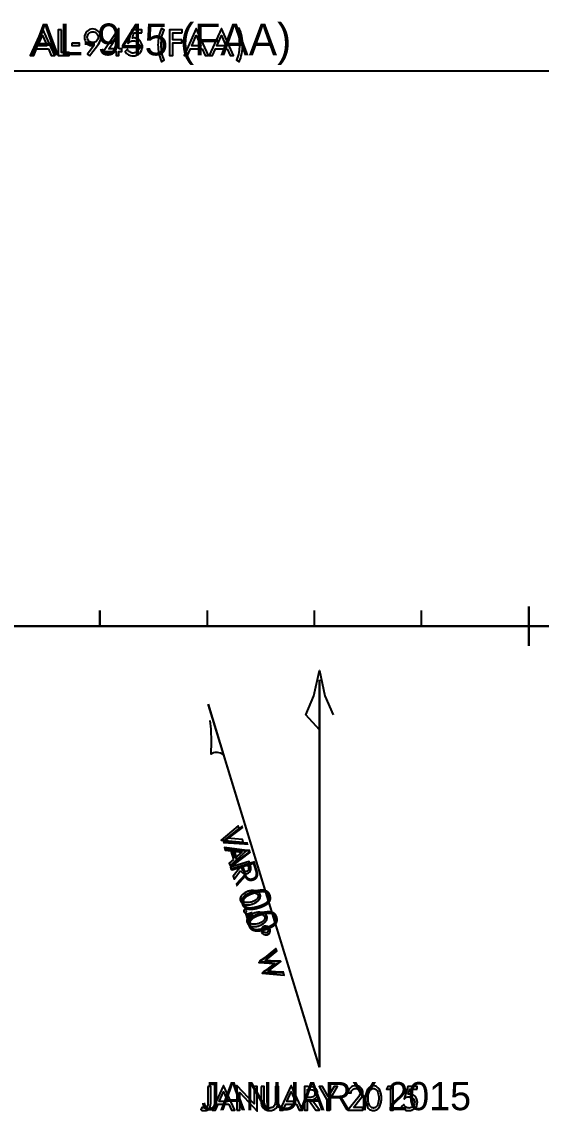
# Model space of a CAD drawing. Extents: x 0.08 to 5.7, y 0.31 to 7.95.
# Drawn here: x 2.402 to 3.702, y 5.017 to 7.747 of the extents above; entities that cross this region are included whole.
import ezdxf

# ---------------------------------------------------------------- set-up
doc = ezdxf.new("R2010")
doc.units = 0
doc.layers.get('0').update_dxf_attribs({"linetype": 'CONTINUOUS'})

msp = doc.modelspace()

# ---------------------------------------------------------------- linework, layer by layer
at = {"color": 0}
for points in [[(2.46892, 7.68001), (2.47613, 7.66347), (2.48469, 7.66347), (2.45404, 7.73058), (2.42333, 7.66347), (2.43197, 7.66347), (2.43929, 7.68001), (2.46892, 7.68001)], [(2.50151, 7.72721), (2.49322, 7.72721), (2.49322, 7.66347), (2.521, 7.66347), (2.521, 7.67057), (2.50151, 7.67057), (2.50151, 7.72721)], [(2.5721, 7.66222), (2.59392, 7.69179), (2.5964, 7.69569), (2.59847, 7.69987), (2.59928, 7.7021), (2.59987, 7.70432), (2.60026, 7.70665), (2.60042, 7.70904), (2.59999, 7.71322), (2.59874, 7.71707), (2.59668, 7.72054), (2.59418, 7.72364), (2.5911, 7.72613), (2.58751, 7.72792), (2.58376, 7.72917), (2.57958, 7.7296), (2.57542, 7.72917), (2.5715, 7.72792), (2.56803, 7.72597), (2.565, 7.72347), (2.5625, 7.72026), (2.56054, 7.71669), (2.55946, 7.71263), (2.55903, 7.70833), (2.55946, 7.70458), (2.56044, 7.70085), (2.56196, 7.69749), (2.56401, 7.69444), (2.56668, 7.69194), (2.56972, 7.68989), (2.57319, 7.68858), (2.5771, 7.68821), (2.58029, 7.68847), (2.58333, 7.68946), (2.5835, 7.68929), (2.5664, 7.66683), (2.5721, 7.66222)], [(2.6454, 7.68001), (2.6454, 7.73042), (2.60667, 7.6729), (2.63835, 7.6729), (2.63835, 7.66347), (2.6454, 7.66347), (2.6454, 7.6729), (2.65278, 7.6729), (2.65278, 7.68001), (2.6454, 7.68001)], [(2.70264, 7.72017), (2.70264, 7.72721), (2.67751, 7.72721), (2.66764, 7.69444), (2.66917, 7.69444), (2.67156, 7.69683), (2.67443, 7.69846), (2.67779, 7.69971), (2.6811, 7.69997), (2.68419, 7.69971), (2.68696, 7.69889), (2.68956, 7.69737), (2.69179, 7.69553), (2.69374, 7.69336), (2.69515, 7.69069), (2.69613, 7.68793), (2.6964, 7.685), (2.69613, 7.68181), (2.69526, 7.67888), (2.69374, 7.67626), (2.69194, 7.67389), (2.68972, 7.6721), (2.68707, 7.67057), (2.68419, 7.6696), (2.68099, 7.66932), (2.67876, 7.66943), (2.67665, 7.66997), (2.67443, 7.67085), (2.67253, 7.6721), (2.67057, 7.67344), (2.66906, 7.67503), (2.66764, 7.67681), (2.66683, 7.67876), (2.66081, 7.67318), (2.66237, 7.67068), (2.66428, 7.66862), (2.6665, 7.66667), (2.66906, 7.66515), (2.67165, 7.6639), (2.67443, 7.66303), (2.67736, 7.66249), (2.68039, 7.66222), (2.68278, 7.66237), (2.68511, 7.66265), (2.68733, 7.66319), (2.68956, 7.6639), (2.69347, 7.66585), (2.69694, 7.66846), (2.69971, 7.67165), (2.70182, 7.67557), (2.70247, 7.67763), (2.70307, 7.67985), (2.70335, 7.68224), (2.70344, 7.68474), (2.70318, 7.68901), (2.7021, 7.69319), (2.70042, 7.69694), (2.69819, 7.70031), (2.69526, 7.70307), (2.69179, 7.70529), (2.69, 7.70611), (2.68793, 7.70665), (2.68582, 7.70692), (2.68349, 7.70708), (2.67904, 7.70682), (2.68306, 7.72017), (2.70264, 7.72017)], [(2.75239, 7.73193), (2.75017, 7.72721), (2.74821, 7.72239), (2.74653, 7.71707), (2.74528, 7.71164), (2.74431, 7.70611), (2.7436, 7.70057), (2.74322, 7.69515), (2.74306, 7.68989), (2.74322, 7.68457), (2.7436, 7.67904), (2.74431, 7.67361), (2.74528, 7.66792), (2.74653, 7.66249), (2.74821, 7.65707), (2.75017, 7.65196), (2.75239, 7.64725), (2.75874, 7.65181), (2.75678, 7.65625), (2.75526, 7.66081), (2.75401, 7.66558), (2.75304, 7.67042), (2.75222, 7.67529), (2.75179, 7.68012), (2.75142, 7.685), (2.75142, 7.68989), (2.75142, 7.69461), (2.75179, 7.69933), (2.75222, 7.70432), (2.75304, 7.70915), (2.75401, 7.71386), (2.75526, 7.71858), (2.75678, 7.72304), (2.75874, 7.72721), (2.75239, 7.73193)], [(2.8035, 7.72017), (2.8035, 7.72721), (2.77208, 7.72721), (2.77208, 7.66347), (2.78043, 7.66347), (2.78043, 7.69526), (2.80263, 7.69526), (2.80263, 7.70236), (2.78043, 7.70236), (2.78043, 7.72017), (2.8035, 7.72017)], [(2.85374, 7.68001), (2.86111, 7.66347), (2.86974, 7.66347), (2.83903, 7.73058), (2.80832, 7.66347), (2.81694, 7.66347), (2.82433, 7.68001), (2.85374, 7.68001)], [(2.9165, 7.68001), (2.92389, 7.66347), (2.93251, 7.66347), (2.90181, 7.73058), (2.8711, 7.66347), (2.87972, 7.66347), (2.8871, 7.68001), (2.9165, 7.68001)], [(2.93956, 7.72721), (2.9414, 7.72304), (2.94303, 7.71858), (2.94428, 7.71386), (2.94526, 7.70915), (2.94596, 7.70432), (2.9465, 7.69933), (2.94683, 7.69461), (2.94694, 7.68989), (2.94683, 7.685), (2.9465, 7.68012), (2.94596, 7.67529), (2.94526, 7.67042), (2.94428, 7.66558), (2.94303, 7.66081), (2.9414, 7.65625), (2.93956, 7.65181), (2.94586, 7.64725), (2.94819, 7.65196), (2.95014, 7.65707), (2.95167, 7.66249), (2.95307, 7.66792), (2.95404, 7.67361), (2.95458, 7.67904), (2.95503, 7.68457), (2.95514, 7.68989), (2.95503, 7.69515), (2.95458, 7.70057), (2.95404, 7.70611), (2.95307, 7.71164), (2.95167, 7.71707), (2.95014, 7.72239), (2.94819, 7.72721), (2.94586, 7.73193), (2.93956, 7.72721)], [(2.46556, 7.68707), (2.44265, 7.68707), (2.45404, 7.71289), (2.46556, 7.68707)], [(2.57969, 7.69526), (2.57721, 7.69553), (2.57471, 7.6964), (2.57249, 7.69749), (2.57042, 7.69917), (2.56862, 7.70122), (2.56739, 7.70344), (2.5664, 7.70611), (2.56614, 7.70888), (2.5664, 7.71164), (2.56722, 7.71419), (2.56862, 7.71636), (2.57026, 7.71847), (2.57237, 7.72017), (2.57471, 7.7214), (2.57736, 7.72222), (2.58029, 7.7225), (2.58279, 7.72222), (2.58512, 7.7214), (2.58735, 7.72), (2.58931, 7.71832), (2.59099, 7.71625), (2.59224, 7.71386), (2.59304, 7.71153), (2.59332, 7.70888), (2.59304, 7.70628), (2.59233, 7.70378), (2.5911, 7.70156), (2.58957, 7.69943), (2.58763, 7.69775), (2.58529, 7.6964), (2.58263, 7.69553), (2.57969, 7.69526)], [(2.63835, 7.68001), (2.62011, 7.68001), (2.63818, 7.70638), (2.63835, 7.70638), (2.63835, 7.68001)], [(2.85042, 7.68707), (2.82764, 7.68707), (2.83903, 7.71289), (2.85042, 7.68707)], [(2.91336, 7.68707), (2.8904, 7.68707), (2.90181, 7.71289), (2.91336, 7.68707)], [(2.52778, 7.69417), (2.52778, 7.68821), (2.54665, 7.68821), (2.54665, 7.69417), (2.52778, 7.69417)], [(3.14735, 5.97667), (3.11333, 6.01361), (3.13336, 6.06168), (3.14735, 6.12457), (3.16043, 6.06168), (3.18138, 6.01361)], [(2.86849, 6.04058), (2.9075, 5.91363), (2.89947, 5.91764), (2.89253, 5.9196), (2.88542, 5.9196), (2.88249, 5.91862), (2.87642, 5.91569), (2.8775, 5.94667), (2.87642, 5.97765), (2.87349, 5.99957)], [(2.94613, 5.72987), (2.94417, 5.73628), (2.90126, 5.70068), (2.95665, 5.69553), (2.95469, 5.70193), (2.91596, 5.70529), (2.94613, 5.72987)], [(2.93197, 5.65224), (2.92156, 5.64307), (2.92344, 5.63667), (2.96582, 5.67443), (2.90956, 5.68197), (2.91151, 5.67557), (2.92529, 5.67389), (2.93197, 5.65224)], [(2.93653, 5.65625), (2.93126, 5.67307), (2.9529, 5.67057), (2.93653, 5.65625)], [(2.94988, 5.62418), (2.95111, 5.62181), (2.95281, 5.62001), (2.95469, 5.61849), (2.95682, 5.61735), (2.95915, 5.61664), (2.96153, 5.61637), (2.96403, 5.61654), (2.96636, 5.61708), (2.96957, 5.61833), (2.97222, 5.62044), (2.97428, 5.62321), (2.97553, 5.62625), (2.97586, 5.62972), (2.97553, 5.63303), (2.97487, 5.6365), (2.9739, 5.63971), (2.97151, 5.64708), (2.92469, 5.63276), (2.92654, 5.62668), (2.9465, 5.63276), (2.94721, 5.63026), (2.93164, 5.61003), (2.93375, 5.60308), (2.94988, 5.62418)], [(2.96821, 5.63943), (2.96875, 5.63781), (2.96929, 5.63558), (2.96983, 5.63319), (2.97017, 5.63086), (2.97, 5.62864), (2.96957, 5.62651), (2.96847, 5.62472), (2.96696, 5.62321), (2.96457, 5.62224), (2.96208, 5.62169), (2.95985, 5.62196), (2.95806, 5.62278), (2.95637, 5.62418), (2.95514, 5.62582), (2.95404, 5.62793), (2.95307, 5.63015), (2.95236, 5.63249), (2.95167, 5.63433), (2.96821, 5.63943)], [(2.94943, 5.54889), (2.95031, 5.54682), (2.95139, 5.54486), (2.95281, 5.54335), (2.95432, 5.5421), (2.95594, 5.54096), (2.9579, 5.54015), (2.95985, 5.53944), (2.96197, 5.53901), (2.96636, 5.53863), (2.97081, 5.53874), (2.97304, 5.53901), (2.97515, 5.53944), (2.97711, 5.53988), (2.979, 5.54042), (2.98085, 5.54096), (2.98281, 5.54183), (2.98486, 5.54264), (2.98682, 5.54362), (2.99056, 5.54596), (2.99403, 5.54878), (2.99556, 5.5504), (2.99681, 5.55208), (2.99794, 5.55376), (2.99875, 5.55572), (2.99929, 5.55761), (2.99957, 5.55974), (2.99946, 5.56179), (2.99903, 5.56401), (2.99804, 5.56625), (2.99707, 5.56803), (2.99571, 5.56961), (2.99414, 5.57096), (2.99235, 5.57194), (2.9904, 5.57292), (2.9885, 5.57346), (2.98628, 5.574), (2.98193, 5.57433), (2.97738, 5.57417), (2.97515, 5.57389), (2.97304, 5.57346), (2.97114, 5.57308), (2.96918, 5.57249), (2.96733, 5.57194), (2.96544, 5.57113), (2.96349, 5.57026), (2.96153, 5.56928), (2.95763, 5.56694), (2.95432, 5.56418), (2.95281, 5.5625), (2.95156, 5.56082), (2.95042, 5.55919), (2.9496, 5.55724), (2.949, 5.55528), (2.94889, 5.55317), (2.949, 5.55111), (2.94943, 5.54889)], [(2.99376, 5.5625), (2.99403, 5.56099), (2.99403, 5.55946), (2.99376, 5.55794), (2.99322, 5.55653), (2.99154, 5.55387), (2.98904, 5.55165), (2.98628, 5.54958), (2.98318, 5.5479), (2.98014, 5.54656), (2.97749, 5.54557), (2.97472, 5.54486), (2.97151, 5.54432), (2.96804, 5.54406), (2.96457, 5.54417), (2.96126, 5.54471), (2.9585, 5.54585), (2.95725, 5.54665), (2.95611, 5.54779), (2.95529, 5.54904), (2.95469, 5.5504), (2.95432, 5.55208), (2.95432, 5.5536), (2.95458, 5.55501), (2.95514, 5.55637), (2.95692, 5.55903), (2.95931, 5.56142), (2.96208, 5.56332), (2.96511, 5.565), (2.96821, 5.5664), (2.97081, 5.56739), (2.97364, 5.56803), (2.97678, 5.56863), (2.98025, 5.5689), (2.98372, 5.5689), (2.98708, 5.56819), (2.99001, 5.56706), (2.99126, 5.56625), (2.99224, 5.56515), (2.99322, 5.56392), (2.99376, 5.5625)], [(2.96474, 5.52403), (2.96403, 5.52528), (2.96289, 5.5261), (2.96153, 5.52653), (2.96012, 5.52636), (2.95888, 5.52572), (2.95806, 5.52458), (2.95763, 5.52333), (2.95779, 5.52181), (2.9585, 5.52056), (2.95958, 5.51975), (2.96083, 5.51932), (2.96224, 5.51942), (2.96349, 5.52013), (2.96446, 5.52126), (2.96485, 5.52251), (2.96474, 5.52403)], [(2.9661, 5.49457), (2.96696, 5.49251), (2.96804, 5.49067), (2.96929, 5.48915), (2.97097, 5.48779), (2.97265, 5.48665), (2.97461, 5.48583), (2.97651, 5.48529), (2.97862, 5.48469), (2.98307, 5.48432), (2.98753, 5.4846), (2.98975, 5.48469), (2.99181, 5.48514), (2.99376, 5.48557), (2.99571, 5.48611), (2.9975, 5.48682), (2.99946, 5.48753), (3.00142, 5.48833), (3.00347, 5.48942), (3.00722, 5.49181), (3.01069, 5.49457), (3.01221, 5.4961), (3.01346, 5.49778), (3.0146, 5.49957), (3.0154, 5.50142), (3.01594, 5.50347), (3.01628, 5.50543), (3.01611, 5.50765), (3.01557, 5.50987), (3.01471, 5.51193), (3.01361, 5.51372), (3.01238, 5.5154), (3.01069, 5.51665), (3.009, 5.51779), (3.00711, 5.51861), (3.00515, 5.51932), (3.00293, 5.51975), (2.99849, 5.52013), (2.99403, 5.51986), (2.99181, 5.51958), (2.98975, 5.51932), (2.98762, 5.51878), (2.98583, 5.51833), (2.98389, 5.51764), (2.9821, 5.51693), (2.97999, 5.51594), (2.97808, 5.51497), (2.97428, 5.51264), (2.97097, 5.50987), (2.96946, 5.50836), (2.96821, 5.50667), (2.96707, 5.50489), (2.96625, 5.50304), (2.96571, 5.50108), (2.96544, 5.49903), (2.96556, 5.49681), (2.9661, 5.49457)], [(3.01042, 5.50819), (3.01069, 5.50667), (3.01069, 5.50515), (3.01042, 5.50375), (3.00987, 5.50239), (3.00803, 5.49972), (3.00569, 5.49735), (3.00276, 5.49544), (2.99972, 5.4936), (2.99681, 5.49235), (2.99414, 5.49137), (2.99137, 5.49067), (2.98817, 5.49013), (2.98469, 5.48986), (2.98122, 5.48986), (2.97792, 5.4904), (2.97499, 5.49164), (2.97374, 5.49251), (2.97276, 5.49349), (2.97194, 5.49474), (2.97125, 5.49625), (2.97097, 5.49778), (2.97097, 5.49929), (2.97125, 5.50082), (2.97179, 5.50222), (2.97364, 5.50472), (2.97597, 5.50711), (2.97874, 5.50917), (2.98182, 5.51085), (2.98469, 5.5121), (2.98753, 5.51307), (2.99029, 5.51372), (2.99349, 5.51443), (2.99696, 5.51471), (3.00043, 5.5146), (3.00375, 5.51406), (3.00667, 5.51292), (3.00792, 5.5121), (3.0089, 5.51096), (3.00971, 5.50971), (3.01042, 5.50819)], [(3.02376, 5.47765), (3.02165, 5.48167), (3.01833, 5.48432), (3.01432, 5.4854), (3.00987, 5.48486), (3.00586, 5.48292), (3.00319, 5.47971), (3.00196, 5.47569), (3.0025, 5.47125), (3.00456, 5.46707), (3.00776, 5.46446), (3.01183, 5.46322), (3.01628, 5.46376), (3.0204, 5.46582), (3.02306, 5.46903), (3.02414, 5.47304), (3.02376, 5.47765)], [(3.00738, 5.47265), (3.00722, 5.47499), (3.00776, 5.47711), (3.00933, 5.47889), (3.01139, 5.47999), (3.01372, 5.48025), (3.01585, 5.4796), (3.01764, 5.47819), (3.01878, 5.47624), (3.01904, 5.4739), (3.01833, 5.47168), (3.01693, 5.46983), (3.01486, 5.46858), (3.01247, 5.46847), (3.01025, 5.46918), (3.00846, 5.47054), (3.00738, 5.47265)], [(3.04042, 5.42264), (3.03847, 5.42904), (2.99582, 5.39442), (3.03456, 5.39165), (3.00418, 5.36762), (3.05875, 5.36307), (3.05681, 5.36947), (3.01932, 5.37235), (3.0504, 5.39654), (3.01193, 5.39931), (3.04042, 5.42264)], [(2.86778, 5.08376), (2.86778, 5.04639), (2.86778, 5.04389), (2.86778, 5.04124), (2.86751, 5.03863), (2.86681, 5.03614), (2.86583, 5.03375), (2.86442, 5.03196), (2.8635, 5.03125), (2.86236, 5.03071), (2.86094, 5.03043), (2.85943, 5.03028), (2.85639, 5.03082), (2.85362, 5.03222), (2.84999, 5.02626), (2.85211, 5.02512), (2.85433, 5.02447), (2.85667, 5.02387), (2.85915, 5.02376), (2.86165, 5.02387), (2.86388, 5.02431), (2.86583, 5.02485), (2.86762, 5.02572), (2.87044, 5.02794), (2.87261, 5.03071), (2.87403, 5.03418), (2.87483, 5.03792), (2.87528, 5.0421), (2.87543, 5.04639), (2.87543, 5.08376), (2.86778, 5.08376)], [(2.92085, 5.04015), (2.92751, 5.02485), (2.93554, 5.02485), (2.90707, 5.08681), (2.87875, 5.02485), (2.88683, 5.02485), (2.89344, 5.04015), (2.92085, 5.04015)], [(2.94054, 5.02485), (2.94819, 5.02485), (2.94819, 5.06917), (2.99181, 5.02235), (2.99181, 5.08376), (2.98415, 5.08376), (2.98415, 5.04069), (2.94054, 5.08653), (2.94054, 5.02485)], [(3.00108, 5.08376), (3.00108, 5.04656), (3.00108, 5.04406), (3.00151, 5.04183), (3.00196, 5.03961), (3.00265, 5.03738), (3.00444, 5.03364), (3.00694, 5.03028), (3.00999, 5.0275), (3.01372, 5.02539), (3.01585, 5.02474), (3.01807, 5.02414), (3.0204, 5.02387), (3.02289, 5.02376), (3.02539, 5.02387), (3.02761, 5.02414), (3.02983, 5.02474), (3.03196, 5.02539), (3.03569, 5.0275), (3.0389, 5.03028), (3.04139, 5.03364), (3.04318, 5.03738), (3.04389, 5.03961), (3.04432, 5.04183), (3.0446, 5.04406), (3.04471, 5.04656), (3.04471, 5.08376), (3.03711, 5.08376), (3.03711, 5.04904), (3.03694, 5.04542), (3.0364, 5.04194), (3.03554, 5.0389), (3.03418, 5.03597), (3.03233, 5.03364), (3.02983, 5.03179), (3.02832, 5.03125), (3.02681, 5.03071), (3.02485, 5.03043), (3.02289, 5.03028), (3.02083, 5.03043), (3.01904, 5.03071), (3.01736, 5.03125), (3.01594, 5.03179), (3.01346, 5.03364), (3.0115, 5.03597), (3.01025, 5.0389), (3.00933, 5.04194), (3.0089, 5.04542), (3.00874, 5.04904), (3.00874, 5.08376), (3.00108, 5.08376)], [(3.09011, 5.04015), (3.09694, 5.02485), (3.10487, 5.02485), (3.07656, 5.08681), (3.04818, 5.02485), (3.0561, 5.02485), (3.06293, 5.04015), (3.09011, 5.04015)], [(3.12864, 5.05067), (3.13167, 5.05138), (3.13444, 5.05263), (3.13683, 5.05431), (3.13889, 5.05626), (3.1404, 5.05875), (3.14165, 5.06142), (3.14236, 5.06418), (3.14264, 5.06722), (3.14208, 5.07124), (3.14068, 5.07514), (3.13835, 5.07844), (3.13514, 5.08094), (3.1314, 5.08251), (3.12739, 5.08333), (3.12321, 5.08361), (3.11914, 5.08376), (3.10986, 5.08376), (3.10986, 5.02485), (3.11751, 5.02485), (3.11751, 5.04986), (3.12071, 5.04986), (3.13835, 5.02485), (3.14708, 5.02485), (3.12864, 5.05067)], [(3.16558, 5.051), (3.16558, 5.02485), (3.17318, 5.02485), (3.17318, 5.051), (3.19249, 5.08376), (3.18403, 5.08376), (3.16943, 5.05903), (3.15474, 5.08376), (3.14626, 5.08376), (3.16558, 5.051)], [(3.23281, 5.03142), (3.25206, 5.05572), (3.2539, 5.05849), (3.25515, 5.06153), (3.25597, 5.06472), (3.25624, 5.06819), (3.25586, 5.07194), (3.25472, 5.07531), (3.25304, 5.07835), (3.25082, 5.08094), (3.24821, 5.08306), (3.24511, 5.08458), (3.24164, 5.08556), (3.23807, 5.08599), (3.23415, 5.08556), (3.23068, 5.08475), (3.22765, 5.08317), (3.22499, 5.08111), (3.22293, 5.07861), (3.22114, 5.07557), (3.22, 5.0721), (3.21929, 5.06836), (3.22667, 5.06836), (3.22694, 5.07053), (3.22775, 5.07264), (3.22874, 5.07443), (3.23025, 5.07611), (3.23182, 5.07747), (3.23372, 5.07844), (3.23583, 5.07915), (3.23807, 5.07932), (3.24029, 5.07915), (3.24235, 5.07844), (3.24447, 5.07736), (3.2461, 5.07596), (3.24761, 5.07433), (3.24875, 5.07237), (3.24946, 5.07015), (3.24957, 5.06776), (3.24918, 5.06489), (3.24794, 5.06207), (3.24625, 5.05946), (3.24447, 5.05697), (3.21847, 5.02485), (3.25624, 5.02485), (3.25624, 5.03142), (3.23281, 5.03142)], [(3.2825, 5.02376), (3.28526, 5.02403), (3.28765, 5.02458), (3.28999, 5.02556), (3.2921, 5.02696), (3.29389, 5.02849), (3.29557, 5.03028), (3.29693, 5.03233), (3.29818, 5.03472), (3.30029, 5.03961), (3.30165, 5.04471), (3.30208, 5.04736), (3.30236, 5.04986), (3.30263, 5.05236), (3.30263, 5.05474), (3.30263, 5.05707), (3.30236, 5.05957), (3.30208, 5.06207), (3.30165, 5.06472), (3.30029, 5.06999), (3.29833, 5.07487), (3.2971, 5.07721), (3.29557, 5.07932), (3.29389, 5.08111), (3.2921, 5.08279), (3.28999, 5.08404), (3.28776, 5.08512), (3.28526, 5.08572), (3.2825, 5.08599), (3.27974, 5.08572), (3.27724, 5.08512), (3.27501, 5.08404), (3.27289, 5.08279), (3.27111, 5.08111), (3.26942, 5.07932), (3.2679, 5.07721), (3.26665, 5.07487), (3.26471, 5.06999), (3.26335, 5.06472), (3.26292, 5.06207), (3.26247, 5.05957), (3.26238, 5.05707), (3.26238, 5.05474), (3.26238, 5.05236), (3.26247, 5.04986), (3.26292, 5.04736), (3.26335, 5.04471), (3.26471, 5.03961), (3.26665, 5.03472), (3.2679, 5.03233), (3.26942, 5.03028), (3.27111, 5.02849), (3.27289, 5.02696), (3.27501, 5.02556), (3.27724, 5.02458), (3.27974, 5.02403), (3.2825, 5.02376)], [(3.2825, 5.07932), (3.28444, 5.07915), (3.28614, 5.07861), (3.28765, 5.07781), (3.28917, 5.07667), (3.2915, 5.07374), (3.29335, 5.07015), (3.2946, 5.06614), (3.29542, 5.06207), (3.29596, 5.05821), (3.29611, 5.05474), (3.29596, 5.05138), (3.29542, 5.04753), (3.2946, 5.04346), (3.29335, 5.03944), (3.2915, 5.03581), (3.28917, 5.03293), (3.28765, 5.03179), (3.28614, 5.03097), (3.28444, 5.03043), (3.2825, 5.03028), (3.28054, 5.03043), (3.27886, 5.03097), (3.27724, 5.03179), (3.27582, 5.03293), (3.27349, 5.03581), (3.27165, 5.03944), (3.2704, 5.04346), (3.26942, 5.04753), (3.26904, 5.05138), (3.26887, 5.05474), (3.26904, 5.05821), (3.26942, 5.06207), (3.2704, 5.06614), (3.27165, 5.07015), (3.27349, 5.07374), (3.27582, 5.07667), (3.27724, 5.07781), (3.27886, 5.07861), (3.28054, 5.07915), (3.2825, 5.07932)], [(3.32514, 5.07721), (3.32514, 5.02485), (3.33165, 5.02485), (3.33165, 5.08376), (3.3189, 5.08376), (3.31489, 5.07721), (3.32514, 5.07721)], [(3.39154, 5.07721), (3.39154, 5.08376), (3.36833, 5.08376), (3.35915, 5.0535), (3.36057, 5.0535), (3.36279, 5.05572), (3.36556, 5.05724), (3.36849, 5.05832), (3.37169, 5.0586), (3.37446, 5.05832), (3.37706, 5.05751), (3.37944, 5.05626), (3.38151, 5.05447), (3.38336, 5.05251), (3.3846, 5.05013), (3.38558, 5.04753), (3.38585, 5.04471), (3.38558, 5.04183), (3.38471, 5.03917), (3.38336, 5.03668), (3.38167, 5.03456), (3.37956, 5.03276), (3.37706, 5.03142), (3.37446, 5.03054), (3.37153, 5.03028), (3.36947, 5.03043), (3.36751, 5.03097), (3.36556, 5.03179), (3.36361, 5.03276), (3.36193, 5.03401), (3.3604, 5.03554), (3.35932, 5.03722), (3.35835, 5.03901), (3.35292, 5.0339), (3.35433, 5.03168), (3.35613, 5.02957), (3.35818, 5.02794), (3.3604, 5.02636), (3.3629, 5.02528), (3.36556, 5.02447), (3.36822, 5.02387), (3.37099, 5.02376), (3.37321, 5.02387), (3.37543, 5.02414), (3.3775, 5.02458), (3.37944, 5.02528), (3.38303, 5.02707), (3.38624, 5.02946), (3.38872, 5.0325), (3.39068, 5.03597), (3.39139, 5.03792), (3.39193, 5.03999), (3.39219, 5.04221), (3.39236, 5.04443), (3.39193, 5.04844), (3.39111, 5.05225), (3.38943, 5.05583), (3.38738, 5.05886), (3.38471, 5.06153), (3.38151, 5.06347), (3.37989, 5.06418), (3.37793, 5.06472), (3.37597, 5.06515), (3.37392, 5.06515), (3.36974, 5.065), (3.37332, 5.07721), (3.39154, 5.07721)], [(2.91764, 5.04665), (2.89654, 5.04665), (2.90707, 5.07053), (2.91764, 5.04665)], [(3.08708, 5.04665), (3.06597, 5.04665), (3.07656, 5.07053), (3.08708, 5.04665)], [(3.11751, 5.07721), (3.11957, 5.07721), (3.12235, 5.0771), (3.12528, 5.07682), (3.12804, 5.07622), (3.13053, 5.07542), (3.13276, 5.07417), (3.1346, 5.07237), (3.13569, 5.06999), (3.13612, 5.06694), (3.13569, 5.06392), (3.1346, 5.06153), (3.13303, 5.05957), (3.13097, 5.05832), (3.12847, 5.05735), (3.12571, 5.05681), (3.12294, 5.05653), (3.12001, 5.05653), (3.11751, 5.05653), (3.11751, 5.07721)]]:
    msp.add_lwpolyline(points, dxfattribs=at)
at = {"color": 0, "const_width": 0.005417}
for points in [[(0.252929, 7.62446), (5.12706, 7.62446), (5.12706, 0.625543), (0.252929, 0.625543), (0.252929, 7.62446)], [(3.67139, 6.23568), (3.67139, 6.28569)], [(2.5975, 6.23568), (2.5975, 6.27572)], [(2.86654, 6.23568), (2.86654, 6.27572)], [(3.13444, 6.23568), (3.13444, 6.27572)], [(3.40235, 6.23568), (3.40235, 6.27572)], [(0.252929, 6.23568), (2.32958, 6.23568), (4.28526, 6.23568)], [(3.67139, 6.18571), (3.67139, 6.23568)], [(3.14735, 5.13178), (3.14735, 6.10167)], [(3.14735, 5.13178), (2.86849, 6.04058)]]:
    msp.add_lwpolyline(points, dxfattribs=at)

# ---------------------------------------------------------------- texts
at = {"color": 0}
for s, height, p in [('AL-945 (FAA)', 0.0798062, (2.42454, 7.66342)), ('JANUARY 2015', 0.0704327, (2.85147, 5.02485))]:
    msp.add_text(s, height=height, dxfattribs=at).set_placement(p)
for s, height, rotation, p in [('V', 0.05961, 287.063, (2.89756, 5.72106)), ('A', 0.05961, 287.063, (2.90983, 5.68106)), ('R', 0.062465, 287.062, (2.92335, 5.63706)), ('0', 0.074981, 287.064, (2.94486, 5.56694)), ('.', 0.124965, 287.063, (2.95596, 5.53079)), ('0', 0.074981, 287.064, (2.9615, 5.51272)), ('W', 0.051469, 287.061, (2.99189, 5.41374))]:
    msp.add_text(s, height=height, rotation=rotation, dxfattribs=at).set_placement(p)

doc.saveas('drawing.dxf')
